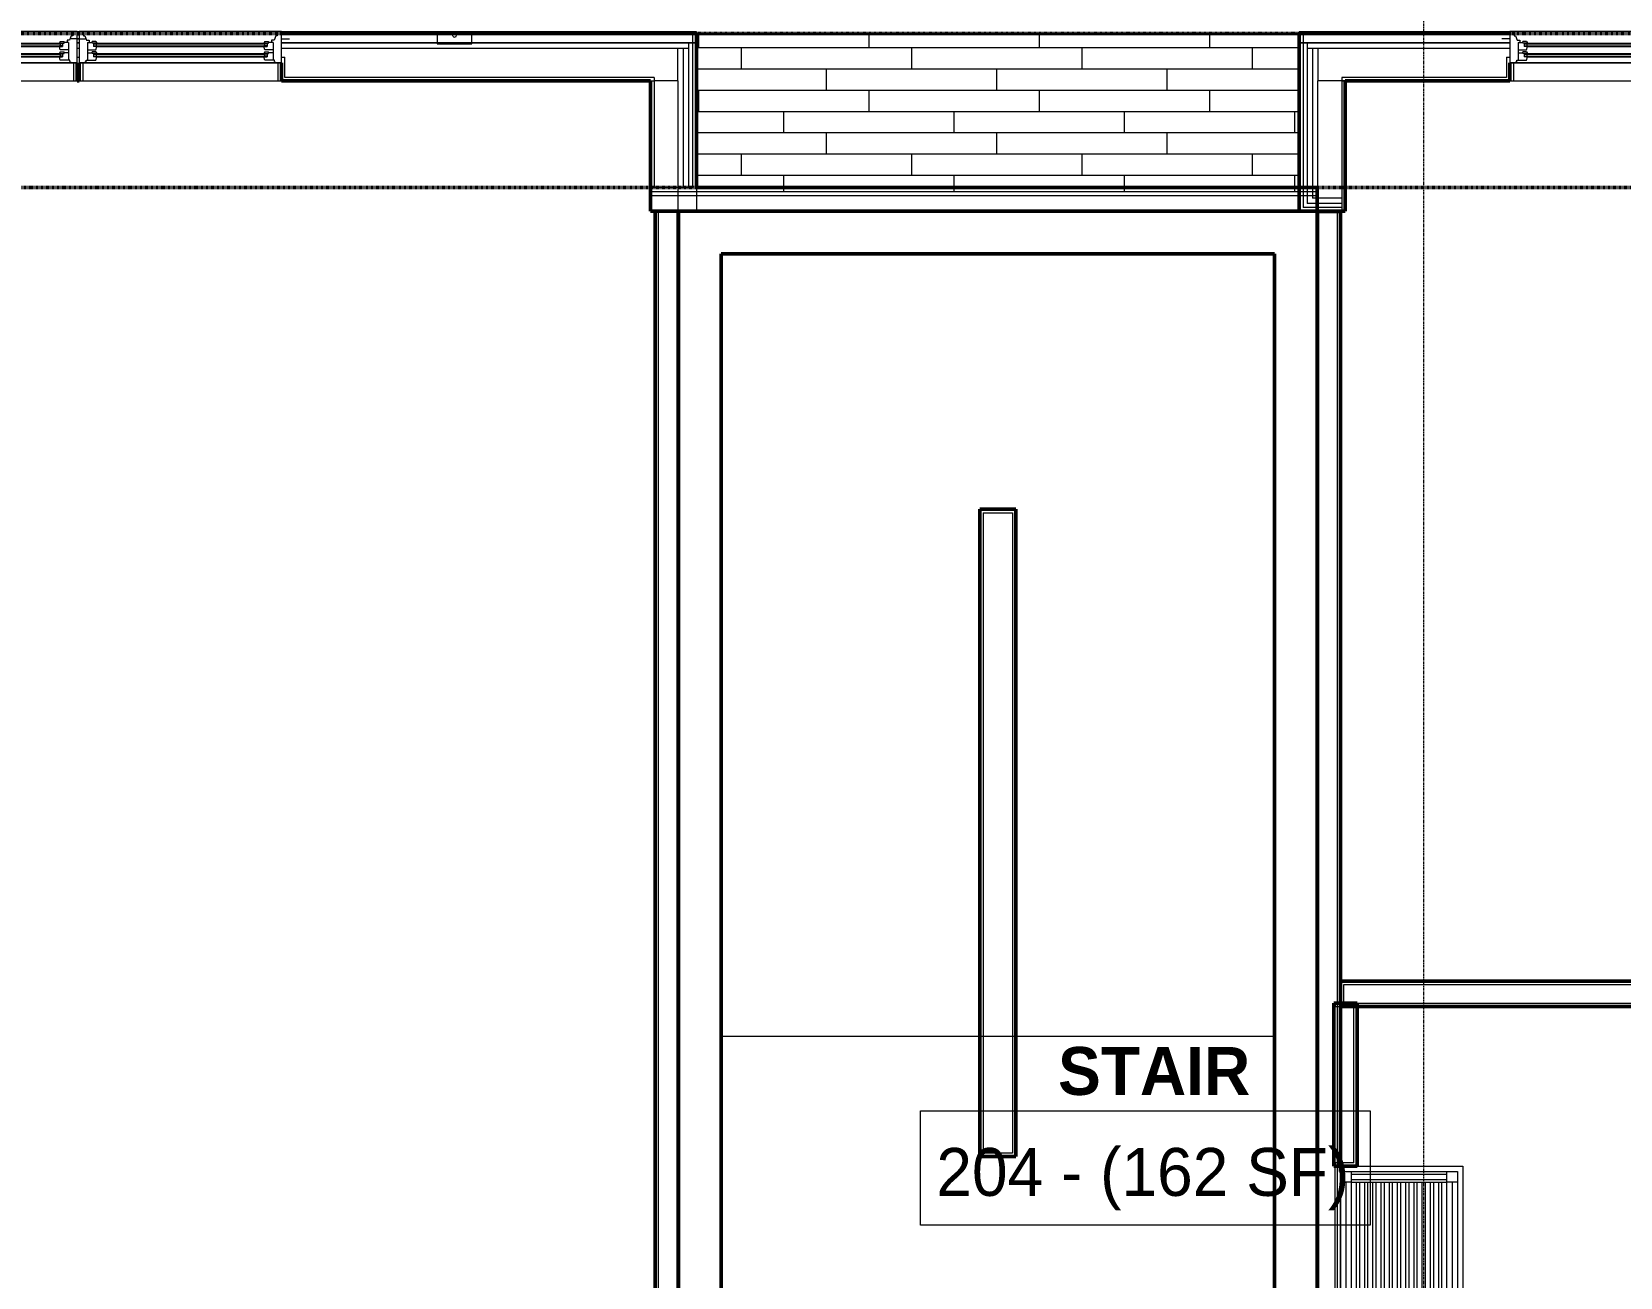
# Model space of a CAD drawing. Header units: inches. Extents: x -4235 to -464, y 9767 to 12359.
# Drawn here: x -2761.8 to -2463.4, y 11884.9 to 12118.9 of the extents above; entities that cross this region are included whole.
import ezdxf

# ---------------------------------------------------------------- set-up
doc = ezdxf.new("R2010")
doc.units = ezdxf.units.IN
doc.header["$MEASUREMENT"] = 0
doc.linetypes.add('Dash 1_16_', pattern=[0.125, 0.0625, -0.0625])
doc.linetypes.add('Grid Line 1_2_', pattern=[0.875, 0.5, -0.125, 0.125, -0.125])
for name, color, linetype, lineweight in [('0-1', 7, 'Continuous', 5), ('0-2', 10, 'Continuous', 9), ('A-AREA-IDEN', 2, 'Continuous', 9), ('A-CLNG-PATT-1', 253, 'Continuous', 13), ('A-FLOR-1', 254, 'Continuous', 9), ('A-FLOR-2', 10, 'Continuous', 9), ('A-FLOR-3', 192, 'Continuous', 9), ('A-GLAZ-1', 151, 'Continuous', 9), ('A-GLAZ-2', 151, 'Continuous', 20), ('A-WALL', 113, 'Continuous', 13), ('A-WALL-1', 7, 'Continuous', 50), ('A-WALL-2', 250, 'Continuous', 13), ('A-WALL-3', 10, 'Continuous', 9), ('A-WALL-4', 254, 'Continuous', 9), ('A-WALL-5', 113, 'Continuous', 9), ('A-WALL-6', 113, 'Continuous', 50), ('C-PROP-LINE-1', 91, 'Dash 1_16_', 50), ('I-WALL-1', 7, 'Continuous', 50), ('Q-CASE-1', 254, 'Continuous', 9), ('Q-CASE-2', 10, 'Continuous', 9), ('S-GRID-1', 1, 'Grid Line 1_2_', 9)]:
    doc.layers.add(name, color=color, linetype=linetype, lineweight=lineweight)
doc.styles.add('Century Gothic', font='ufonts.com_century-gothic.ttf', dxfattribs={"height": 9})
doc.styles.add('Century Gothic_B', font='GOTHICB.TTF', dxfattribs={"height": 9})

# ---------------------------------------------------------------- blocks, each defined once
blk = doc.blocks.new('Bath Vanity - Bath Vanity 72_-2551085-BACKGROUND - RCP - 2ND FLOOR')
at = {"layer": 'Q-CASE-1'}
for p, q in [((-35.26, -1), (-35.26, 0)), ((-35.26, 0), (36.74, 0)), ((36.74, -1), (36.74, -4.13))]:
    blk.add_line(p, q, dxfattribs=at)
at = {"layer": 'Q-CASE-2'}
for p, q in [((-35.26, -24), (-35.26, -1)), ((-34.26, -3), (-34.26, -1)), ((-34.26, -1), (-32.26, -1)), ((33.74, -1), (-32.26, -1)), ((-32.26, -1), (-32.26, -3)), ((33.74, -2), (-32.26, -2)), ((33.74, -3), (33.74, -1)), ((33.74, -1), (35.74, -1)), ((35.74, -1), (35.74, -3)), ((36.74, 0), (36.74, -1)), ((-34.26, -3), (-34.26, -21)), ((-32.26, -3), (-34.26, -3)), ((-33.76, -3), (-33.76, -21)), ((-32.76, -3), (-32.76, -21)), ((33.74, -3), (-32.26, -3)), ((-32.26, -3), (-32.26, -21)), ((-32.26, -4), (33.74, -4)), ((33.74, -4.55), (-32.26, -4.55)), ((-32.26, -5.55), (33.74, -5.55)), ((33.74, -3), (33.74, -21)), ((35.74, -3), (33.74, -3)), ((34.24, -3), (34.24, -21)), ((35.24, -3), (35.24, -21)), ((35.74, -3), (35.74, -21)), ((36.74, -4.13), (36.74, -24)), ((33.74, -6.09), (-32.26, -6.09)), ((-32.26, -7.09), (33.74, -7.09)), ((33.74, -7.64), (-32.26, -7.64)), ((-32.26, -8.64), (33.74, -8.64)), ((33.74, -9.18), (-32.26, -9.18)), ((-32.26, -10.18), (33.74, -10.18)), ((33.74, -10.73), (-32.26, -10.73)), ((-32.26, -11.73), (33.74, -11.73)), ((33.74, -12.27), (-32.26, -12.27)), ((-32.26, -13.27), (33.74, -13.27)), ((33.74, -13.82), (-32.26, -13.82)), ((-32.26, -14.82), (33.74, -14.82)), ((33.74, -15.36), (-32.26, -15.36)), ((-32.26, -16.36), (33.74, -16.36)), ((33.74, -16.91), (-32.26, -16.91)), ((-32.26, -17.91), (33.74, -17.91)), ((33.74, -18.45), (-32.26, -18.45)), ((-32.26, -19.45), (33.74, -19.45)), ((33.74, -20), (-32.26, -20)), ((-34.26, -23), (-34.26, -21)), ((-34.26, -21), (-32.26, -21)), ((-32.26, -23), (-34.26, -23)), ((-32.26, -21), (33.74, -21)), ((-32.26, -21), (-32.26, -23)), ((33.74, -22), (-32.26, -22)), ((33.74, -23), (-32.26, -23)), ((33.74, -23), (33.74, -21)), ((33.74, -21), (35.74, -21)), ((35.74, -23), (33.74, -23)), ((35.74, -21), (35.74, -23)), ((36.74, -24), (-35.26, -24))]:
    blk.add_line(p, q, dxfattribs=at)
blk = doc.blocks.new('CTR - 1st Phase - Unit Layouts_rvt-1-BACKGROUND - RCP - 2ND FLOOR')
at = {"layer": 'A-WALL-1'}
for p, q in [((-2515.95, 11939.9), (-2515.95, 11940.52)), ((-2515.95, 11940.52), (-2508.87, 11940.52)), ((-2508.87, 11940.52), (-2441.12, 11940.52)), ((-2515.95, 11936.4), (-2515.95, 11939.9)), ((-2517.2, 11905.77), (-2517.2, 11936.4)), ((-2517.2, 11936.4), (-2516.95, 11936.4)), ((-2516.95, 11936.4), (-2513.45, 11936.4)), ((-2515.95, 11935.77), (-2515.95, 11936.4)), ((-2508.87, 11935.77), (-2515.95, 11935.77)), ((-2513.45, 11936.4), (-2512.82, 11936.4)), ((-2512.82, 11936.4), (-2512.82, 11905.77)), ((-2451.57, 11935.77), (-2508.87, 11935.77)), ((-2516.95, 11905.77), (-2517.2, 11905.77)), ((-2513.45, 11905.77), (-2516.95, 11905.77)), ((-2512.82, 11905.77), (-2513.45, 11905.77))]:
    blk.add_line(p, q, dxfattribs=at)
at = {"layer": 'A-WALL-2'}
for p, q in [((-2515.32, 11936.4), (-2515.32, 11939.9)), ((-2515.32, 11939.9), (-2508.87, 11939.9)), ((-2508.87, 11939.9), (-2438.12, 11939.9)), ((-2516.95, 11936.4), (-2516.95, 11935.77)), ((-2516.95, 11935.77), (-2516.95, 11936.4)), ((-2516.95, 11935.77), (-2513.45, 11935.77)), ((-2516.95, 11906.4), (-2516.95, 11935.77)), ((-2515.32, 11936.4), (-2508.87, 11936.4)), ((-2513.45, 11906.4), (-2513.45, 11935.77)), ((-2508.87, 11936.4), (-2450.95, 11936.4)), ((-2516.95, 11906.4), (-2516.95, 11905.77)), ((-2513.45, 11906.4), (-2516.95, 11906.4)), ((-2516.95, 11905.77), (-2516.95, 11906.4))]:
    blk.add_line(p, q, dxfattribs=at)
at = {"layer": 'A-WALL-5'}
for p, q in [((-2515.95, 11905.77), (-2512.82, 11905.77)), ((-2515.95, 11904.77), (-2515.95, 11905.77)), ((-2515.95, 11834.77), (-2515.95, 11904.77)), ((-2512.82, 11905.77), (-2492.95, 11905.77)), ((-2492.95, 11905.77), (-2492.95, 11833.77))]:
    blk.add_line(p, q, dxfattribs=at)
at = {"layer": '0-2', "rotation": 90.00000000000723}
blk.add_blockref('Bath Vanity - Bath Vanity 72_-2551085-BACKGROUND - RCP - 2ND FLOOR', (-2516.95, 11869.04), dxfattribs=at)
blk = doc.blocks.new('CTR - 1st Phase - Common Walls_rvt-1-BACKGROUND - RCP - 2ND FLOOR')
at = {"layer": 'A-WALL-1'}
for p, q in [((-2644.7, 11837.19), (-2644.7, 12085.19)), ((-2644.7, 12085.19), (-2640.32, 12085.19)), ((-2640.32, 12085.19), (-2640.32, 11837.19)), ((-2520.32, 11837.19), (-2520.32, 12085.15)), ((-2520.32, 12085.15), (-2515.95, 12085.15)), ((-2515.95, 12085.15), (-2515.95, 11904.77))]:
    blk.add_line(p, q, dxfattribs=at)
at = {"layer": 'A-WALL-2'}
for p, q in [((-2644.07, 11837.19), (-2644.07, 12085.19)), ((-2640.57, 11837.19), (-2640.57, 12085.19)), ((-2520.07, 12085.15), (-2520.07, 11837.19)), ((-2516.57, 12085.15), (-2516.57, 11837.19))]:
    blk.add_line(p, q, dxfattribs=at)
at = {"layer": 'A-WALL-3'}
for p, q in [((-2640.32, 12085.19), (-2640.42, 12085.19)), ((-2640.32, 12085.19), (-2640.32, 12084.46)), ((-2640.32, 12084.46), (-2640.32, 11837.19)), ((-2520.32, 12084.46), (-2520.32, 12085.15)), ((-2520.32, 11837.19), (-2520.32, 12084.46))]:
    blk.add_line(p, q, dxfattribs=at)
at = {"layer": 'A-WALL-4'}
blk.add_line((-2520.22, 12085.15), (-2520.32, 12085.15), dxfattribs=at)
blk = doc.blocks.new('CTR - 1st Phase -Stairs _ Elevators_rvt-1-BACKGROUND - RCP - 2ND FLOOR')
at = {"layer": 'A-FLOR-1'}
for p, q in [((-2632.32, 11845.19), (-2632.32, 11930.19)), ((-2583.7, 11930.19), (-2576.95, 11930.19)), ((-2528.32, 11930.19), (-2528.32, 11845.19))]:
    blk.add_line(p, q, dxfattribs=at)
at = {"layer": 'A-FLOR-2'}
for p, q in [((-2632.32, 11930.19), (-2583.7, 11930.19)), ((-2576.95, 11930.19), (-2528.32, 11930.19))]:
    blk.add_line(p, q, dxfattribs=at)
at = {"layer": 'A-WALL-1'}
for p, q in [((-2640.32, 11845.19), (-2640.32, 12085.19)), ((-2640.32, 12085.19), (-2632.32, 12085.19)), ((-2632.32, 12085.19), (-2520.32, 12085.19)), ((-2520.32, 12085.19), (-2520.32, 12077.19)), ((-2528.32, 12077.19), (-2632.32, 12077.19)), ((-2632.32, 12077.19), (-2632.32, 11845.19)), ((-2528.32, 11845.19), (-2528.32, 12077.19)), ((-2520.32, 12077.19), (-2520.32, 11845.19))]:
    blk.add_line(p, q, dxfattribs=at)
at = {"layer": 'A-WALL-2'}
for p, q in [((-2583.07, 12028.56), (-2583.07, 11908.19)), ((-2583.07, 12028.56), (-2577.57, 12028.56)), ((-2577.57, 12028.56), (-2577.57, 11908.19)), ((-2577.57, 11908.19), (-2583.07, 11908.19))]:
    blk.add_line(p, q, dxfattribs=at)
at = {"layer": 'I-WALL-1'}
for p, q in [((-2583.7, 11907.56), (-2583.7, 12029.19)), ((-2583.7, 12029.19), (-2583.07, 12029.19)), ((-2583.07, 12029.19), (-2577.57, 12029.19)), ((-2577.57, 12029.19), (-2576.95, 12029.19)), ((-2576.95, 12029.19), (-2576.95, 11907.56)), ((-2583.07, 11907.56), (-2583.7, 11907.56)), ((-2577.57, 11907.56), (-2583.07, 11907.56)), ((-2576.95, 11907.56), (-2577.57, 11907.56))]:
    blk.add_line(p, q, dxfattribs=at)
blk = doc.blocks.new('Basic Wall _ EXT - FIBER CEMENT - LARGE - ___-2505162-BACKGROUND - RCP - 2ND FLOOR')
at = {"layer": 'A-WALL-5'}
for p, q in [((-2752.94, 12118.91), (-2753.31, 12118.91)), ((-2752.94, 12118.91), (-2753.31, 12118.91)), ((-2753.31, 12118.88), (-2752.94, 12118.88)), ((-2752.94, 12118.88), (-2753.31, 12118.88)), ((-2753.31, 12116.84), (-2752.94, 12116.84)), ((-2752.94, 12116.84), (-2753.31, 12116.84)), ((-2752.94, 12116.87), (-2753.3, 12116.87)), ((-2752.94, 12116.87), (-2753.3, 12116.87)), ((-2636.92, 12118.91), (-2714.91, 12118.91)), ((-2636.92, 12118.91), (-2714.91, 12118.91)), ((-2714.91, 12118.88), (-2636.92, 12118.88)), ((-2636.92, 12118.88), (-2714.91, 12118.88)), ((-2637.67, 12116.87), (-2714.91, 12116.87)), ((-2637.67, 12116.87), (-2714.91, 12116.87)), ((-2714.91, 12116.84), (-2637.67, 12116.84)), ((-2637.67, 12116.84), (-2714.91, 12116.84)), ((-2637.67, 12116.84), (-2636.92, 12116.84)), ((-2636.92, 12116.84), (-2637.67, 12116.84)), ((-2636.92, 12116.87), (-2637.66, 12116.87)), ((-2636.92, 12116.87), (-2637.66, 12116.87)), ((-2636.92, 12118.88), (-2636.92, 12118.91)), ((-2636.92, 12118.59), (-2636.92, 12118.88)), ((-2636.92, 12118.88), (-2636.92, 12118.59)), ((-2636.92, 12116.84), (-2636.92, 12118.59)), ((-2636.92, 12118.59), (-2636.92, 12116.87)), ((-2523.72, 12118.91), (-2523.72, 12118.88)), ((-2484.14, 12118.91), (-2523.72, 12118.91)), ((-2484.14, 12118.91), (-2523.72, 12118.91)), ((-2523.72, 12118.59), (-2523.72, 12118.88)), ((-2523.72, 12118.88), (-2523.72, 12118.59)), ((-2523.72, 12118.88), (-2484.14, 12118.88)), ((-2484.14, 12118.88), (-2523.72, 12118.88)), ((-2523.72, 12116.87), (-2523.72, 12118.59)), ((-2523.72, 12118.59), (-2523.72, 12116.84)), ((-2522.99, 12116.87), (-2523.72, 12116.87)), ((-2522.99, 12116.87), (-2523.72, 12116.87)), ((-2523.72, 12116.84), (-2522.97, 12116.84)), ((-2522.97, 12116.84), (-2523.72, 12116.84)), ((-2484.14, 12116.87), (-2522.97, 12116.87)), ((-2484.14, 12116.87), (-2522.97, 12116.87)), ((-2522.97, 12116.84), (-2484.14, 12116.84)), ((-2484.14, 12116.84), (-2522.97, 12116.84))]:
    blk.add_line(p, q, dxfattribs=at)
blk = doc.blocks.new('Window-Double_Hung-Andersen-400_Series-Tilt_Wash - DOUBLE HUNG - REVERSE COTTAGE - 2ND FLOOR-2888385-BACKGROUND - RCP - 2ND FLOOR')
at = {"layer": 'A-GLAZ-1'}
for p, q in [((-16.29, 2.5), (-15.7, 2.5)), ((-16.29, 2.12), (-15.7, 2.12)), ((-16.29, 0.56), (-15.7, 0.56)), ((-16.29, 0.19), (-15.7, 0.19)), ((-15.82, 2.5), (-15.82, 2.12)), ((-15.82, 0.56), (-15.82, 0.19)), ((-15.7, 2.62), (15.7, 2.62)), ((-15.7, 2.5), (15.7, 2.5)), ((-15.7, 2.12), (15.7, 2.12)), ((-15.7, 2), (15.7, 2)), ((-15.7, 0.69), (15.7, 0.69)), ((-15.7, 0.56), (15.7, 0.56)), ((-15.7, 0.19), (15.7, 0.19)), ((-15.7, 0.06), (15.7, 0.06)), ((16.29, 2.5), (15.7, 2.5)), ((16.29, 2.12), (15.7, 2.12)), ((16.29, 0.56), (15.7, 0.56)), ((16.29, 0.19), (15.7, 0.19)), ((15.82, 2.5), (15.82, 2.12)), ((15.82, 0.56), (15.82, 0.19)), ((-19.01, -2.44), (-19.01, -3.94)), ((-19.01, -2.44), (-18.95, -2.44)), ((18.95, -1.06), (-18.95, -1.06)), ((-18.95, -1.06), (-18.95, -4.44)), ((-18.32, -1.06), (-18.32, -4.44)), ((18.32, -1.06), (18.32, -4.44)), ((18.95, -4.44), (18.95, -1.06)), ((18.95, -2.44), (19.01, -2.44)), ((19.01, -3.94), (19.01, -2.44)), ((-19.01, -3.94), (-18.95, -3.94)), ((-18.95, -4.44), (18.95, -4.44)), ((18.95, -3.94), (19.01, -3.94))]:
    blk.add_line(p, q, dxfattribs=at)
at = {"layer": 'A-GLAZ-2'}
for p, q in [((-19.01, 3.44), (-20.51, 3.44)), ((19.01, 4.81), (-19.01, 4.81)), ((-19.01, 4.81), (-19.01, -1.06)), ((-18.2, 4.81), (-18.2, 4)), ((-18.2, 4), (-17.92, 4)), ((-17.92, 4), (-17.61, 3.19)), ((-17.61, 3.19), (-17.14, 3.19)), ((-17.14, 3.19), (-17.14, 2.75)), ((17.14, 3.19), (17.14, 2.75)), ((17.61, 3.19), (17.14, 3.19)), ((17.92, 4), (17.61, 3.19)), ((18.2, 4), (17.92, 4)), ((18.2, 4.81), (18.2, 4)), ((19.01, -1.06), (19.01, 4.81)), ((19.01, 3.44), (20.51, 3.44)), ((-17.42, 2.75), (-16.57, 2.75)), ((-17.42, 2.75), (-17.42, -0.56)), ((-17.42, 1.37), (-15.86, 1.37)), ((-17.42, 0.81), (-16.57, 0.81)), ((-15.86, 2.97), (-16.57, 2.97)), ((-16.57, 2.62), (-16.57, 2.97)), ((-15.7, 2.62), (-16.57, 2.62)), ((-15.86, 1.03), (-16.57, 1.03)), ((-16.57, 0.69), (-16.57, 1.03)), ((-15.7, 0.69), (-16.57, 0.69)), ((-16.29, 2.62), (-16.29, 2)), ((-15.7, 2), (-16.29, 2)), ((-16.29, 0.69), (-16.29, 0.06)), ((-15.7, 0.06), (-16.29, 0.06)), ((-15.86, 2.97), (-15.7, 2.62)), ((-15.86, 1.37), (-15.7, 2)), ((-15.86, 1.03), (-15.7, 0.69)), ((-15.86, -0.56), (-15.7, 0.06)), ((15.86, 2.97), (15.7, 2.62)), ((15.7, 2.62), (16.57, 2.62)), ((15.7, 2), (16.29, 2)), ((15.86, 1.37), (15.7, 2)), ((15.86, 1.03), (15.7, 0.69)), ((15.7, 0.69), (16.57, 0.69)), ((15.7, 0.06), (16.29, 0.06)), ((15.86, -0.56), (15.7, 0.06)), ((15.86, 2.97), (16.57, 2.97)), ((17.42, 1.37), (15.86, 1.37)), ((15.86, 1.03), (16.57, 1.03)), ((16.29, 2.62), (16.29, 2)), ((16.29, 0.69), (16.29, 0.06)), ((16.57, 2.62), (16.57, 2.97)), ((17.42, 2.75), (16.57, 2.75)), ((16.57, 0.69), (16.57, 1.03)), ((17.42, 0.81), (16.57, 0.81)), ((17.42, 2.75), (17.42, -0.56)), ((-19.01, -1.06), (19.01, -1.06)), ((-17.67, -0.78), (-18, -1.06)), ((-17.67, -0.78), (-17.67, -0.56)), ((-17.67, -0.56), (-15.86, -0.56)), ((17.67, -0.56), (15.86, -0.56)), ((17.67, -0.78), (17.67, -0.56)), ((17.67, -0.78), (18, -1.06))]:
    blk.add_line(p, q, dxfattribs=at)
blk = doc.blocks.new('Walls 79 - Walls 1-2571266-BACKGROUND - RCP - 2ND FLOOR')
at = {"layer": 'A-WALL-5'}
for p, q in [((-2685.63, 12118.88), (-2685.63, 12118.59)), ((-2685.63, 12118.59), (-2685.63, 12116.84)), ((-2685.63, 12116.84), (-2685.63, 12116.64)), ((-2680.08, 12116.64), (-2685.63, 12116.64)), ((-2685.63, 12116.64), (-2679.13, 12116.64)), ((-2682.76, 12118.88), (-2682.76, 12118.59)), ((-2682.76, 12118.59), (-2682.76, 12118.27)), ((-2682.01, 12118.59), (-2682.01, 12118.88)), ((-2682.01, 12118.27), (-2682.01, 12118.59)), ((-2679.13, 12116.64), (-2680.08, 12116.64)), ((-2679.13, 12118.59), (-2679.13, 12118.88)), ((-2679.13, 12116.84), (-2679.13, 12118.59)), ((-2679.13, 12116.64), (-2679.13, 12116.84))]:
    blk.add_line(p, q, dxfattribs=at)
for centre, start_param, end_param in [((-2682.38, 12181.32), 2.994857, 3.141593), ((-2682.38, 12181.32), 3.19067, 6.234108), ((-2682.38, 12181.32), 0.094304, 0.261799), ((-2682.38, 12118.27), 2.923753, 3.119324), ((-2682.38, 12118.27), 3.141593, 3.403392), ((-2682.38, 12118.27), 2.698715, 2.879092), ((-2682.38, 12118.27), 3.403392, 4.974188), ((-2682.38, 12118.27), 2.412129, 2.61664), ((-2682.38, 12118.27), 2.094395, 2.354281), ((-2682.38, 12118.27), 1.832596, 2.092053), ((-2682.38, 12118.27), 1.696161, 1.829985), ((-2682.38, 12118.27), 1.570796, 1.696161), ((-2682.38, 12118.27), 1.445432, 1.568095), ((-2682.38, 12118.27), 1.308997, 1.445432), ((-2682.38, 12118.27), 1.047198, 1.30639), ((-2682.38, 12118.27), 4.974188, 6.283185), ((-2682.38, 12118.27), 0.785398, 1.044861), ((-2682.38, 12118.27), 0.523599, 0.722454), ((-2682.38, 12118.27), 0.261799, 0.522251), ((-2682.38, 12118.27), 0, 0.21784)]:
    blk.add_ellipse(centre, major_axis=(0.375, 0), ratio=0.86769, start_param=start_param, end_param=end_param, dxfattribs=at)
blk = doc.blocks.new('Family - ___-2835860-BACKGROUND - RCP - 2ND FLOOR')
at = {"layer": 'C-PROP-LINE-1'}
for p, q in [((-2636.92, 12118.59), (-3860.72, 12118.59)), ((-2636.92, 12118.59), (-2636.92, 12089.69)), ((-2523.72, 12089.69), (-2523.72, 12118.59)), ((-2067.92, 12118.59), (-2523.72, 12118.59)), ((-2636.92, 12089.69), (-2523.72, 12089.69))]:
    blk.add_line(p, q, dxfattribs=at)
blk = doc.blocks.new('Family - ___-2835903-BACKGROUND - RCP - 2ND FLOOR')
at = {"layer": 'C-PROP-LINE-1'}
blk.add_line((-2096.82, 12089.69), (-3831.82, 12089.69), dxfattribs=at)
blk = doc.blocks.new('Family - ___-2835932-BACKGROUND - RCP - 2ND FLOOR')
at = {"layer": 'C-PROP-LINE-1'}
blk.add_line((-2067.92, 12118.59), (-3860.72, 12118.59), dxfattribs=at)

msp = doc.modelspace()

# ---------------------------------------------------------------- hatches: boundary and pattern name
at = {"layer": 'A-CLNG-PATT-1'}
h = msp.add_hatch(dxfattribs=at)
h.set_pattern_fill('FP_7', color=256, style=0, pattern_type=2)
h.set_pattern_definition([(0, (18195.43, 187819.97), (0, -4), []), (270, (18195.43, 187819.97), (-8, -8), [4, -28]), (270, (18211.43, 187815.97), (-8, -8), [4, -28])])
h.paths.add_polyline_path([(-2523.72, 12088.94), (-2523.72, 12118.34), (-2636.92, 12118.34), (-2636.92, 12088.94), (-2547.27, 12088.94)], flags=0)

# ---------------------------------------------------------------- linework, layer by layer
at = {"layer": 'A-AREA-IDEN', "flags": 128}
msp.add_lwpolyline([(-2594.88, 11916.18), (-2510.38, 11916.18), (-2510.38, 11894.69), (-2594.88, 11894.69)], close=True, dxfattribs=at)
at = {"layer": 'A-FLOR-3'}
for p, q in [((-2640.42, 12109.71), (-2640.42, 12089.43)), ((-2520.22, 12085.19), (-2520.22, 12109.71)), ((-2640.42, 12089.39), (-2640.42, 12085.19)), ((-2640.42, 12085.19), (-2640.42, 12084.46)), ((-2640.42, 12084.46), (-2640.32, 12084.46)), ((-2640.32, 12084.46), (-2640.32, 11837.19)), ((-2520.32, 11837.19), (-2520.32, 12084.46)), ((-2520.32, 12084.46), (-2520.22, 12084.46)), ((-2520.22, 12084.46), (-2520.22, 12085.15))]:
    msp.add_line(p, q, dxfattribs=at)
at = {"layer": 'A-WALL'}
for p, q in [((-2753.31, 12118.34), (-2752.94, 12118.34)), ((-2753.31, 12116.84), (-2752.94, 12116.84)), ((-2636.92, 12118.34), (-2714.91, 12118.34)), ((-2637.67, 12116.84), (-2714.91, 12116.84)), ((-2638.42, 12116.84), (-2638.42, 12089.69)), ((-2637.67, 12118.34), (-2637.67, 12089.69)), ((-2484.14, 12118.34), (-2523.72, 12118.34)), ((-2522.97, 12118.34), (-2522.97, 12085.94)), ((-2484.14, 12116.84), (-2522.97, 12116.84)), ((-2522.22, 12116.84), (-2522.22, 12086.69)), ((-2753.31, 12115.84), (-2752.94, 12115.84)), ((-2753.31, 12114.15), (-2752.94, 12114.15)), ((-2714.91, 12115.84), (-2638.42, 12115.84)), ((-2714.91, 12114.15), (-2714.29, 12114.15)), ((-2714.29, 12110.34), (-2714.29, 12114.15)), ((-2639.42, 12115.84), (-2639.42, 12089.69)), ((-2522.22, 12115.84), (-2484.14, 12115.84)), ((-2521.22, 12115.84), (-2521.22, 12087.69)), ((-2484.76, 12114.15), (-2484.76, 12110.34)), ((-2484.76, 12114.15), (-2484.14, 12114.15)), ((-2644.92, 12110.34), (-2714.29, 12110.34)), ((-2645.55, 12109.71), (-2644.92, 12109.71)), ((-2644.92, 12110.34), (-2644.92, 12089.69)), ((-2484.76, 12110.34), (-2515.72, 12110.34)), ((-2515.72, 12110.34), (-2515.72, 12085.19)), ((-2515.72, 12109.71), (-2515.1, 12109.71)), ((-2637.67, 12089.69), (-2645.55, 12089.69)), ((-2645.55, 12088.94), (-2520.32, 12088.94)), ((-2645.55, 12088.19), (-2520.32, 12088.19)), ((-2515.72, 12086.69), (-2522.22, 12086.69)), ((-2515.72, 12087.69), (-2521.22, 12087.69)), ((-2515.72, 12085.94), (-2522.97, 12085.94))]:
    msp.add_line(p, q, dxfattribs=at)
at = {"layer": 'A-WALL-5'}
for p, q in [((-2523.72, 12118.59), (-2636.92, 12118.59)), ((-2523.72, 12118.34), (-2636.92, 12118.34)), ((-2640.42, 12109.71), (-2640.42, 12115.84)), ((-2520.22, 12115.84), (-2520.22, 12109.71)), ((-2753.37, 12109.71), (-2752.87, 12109.71)), ((-2714.97, 12109.71), (-2714.91, 12109.71)), ((-2640.42, 12109.71), (-2644.92, 12109.71)), ((-2484.07, 12109.71), (-2520.22, 12109.71)), ((-2636.92, 12089.69), (-2636.92, 12085.19)), ((-2636.92, 12088.19), (-2523.72, 12088.19)), ((-2523.72, 12085.19), (-2636.92, 12085.19))]:
    msp.add_line(p, q, dxfattribs=at)
at = {"layer": 'A-WALL-6'}
for p, q in [((-2753.31, 12118.59), (-2752.94, 12118.59)), ((-2714.91, 12118.59), (-2636.92, 12118.59)), ((-2636.92, 12118.59), (-2636.92, 12089.69)), ((-2523.72, 12118.59), (-2484.14, 12118.59)), ((-2523.72, 12085.19), (-2523.72, 12118.59)), ((-2753.31, 12109.71), (-2753.31, 12113.09)), ((-2752.94, 12113.09), (-2752.94, 12109.71)), ((-2714.91, 12109.71), (-2714.91, 12113.09)), ((-2484.14, 12113.09), (-2484.14, 12109.71)), ((-2752.94, 12109.71), (-2753.31, 12109.71)), ((-2645.55, 12109.71), (-2714.91, 12109.71)), ((-2645.55, 12085.19), (-2645.55, 12109.71)), ((-2484.14, 12109.71), (-2515.1, 12109.71)), ((-2515.1, 12109.71), (-2515.1, 12085.19)), ((-2636.92, 12089.69), (-2520.32, 12089.69)), ((-2520.32, 12089.69), (-2520.32, 12085.19)), ((-2520.32, 12085.19), (-2645.55, 12085.19)), ((-2515.1, 12085.19), (-2523.72, 12085.19))]:
    msp.add_line(p, q, dxfattribs=at)
at = {"layer": 'S-GRID-1'}
msp.add_line((-2500.32, 9836.18), (-2500.32, 12309.48), dxfattribs=at)

# ---------------------------------------------------------------- block references
at = {"layer": '0-1'}
for name in ['CTR - 1st Phase - Unit Layouts_rvt-1-BACKGROUND - RCP - 2ND FLOOR', 'CTR - 1st Phase - Common Walls_rvt-1-BACKGROUND - RCP - 2ND FLOOR', 'CTR - 1st Phase -Stairs _ Elevators_rvt-1-BACKGROUND - RCP - 2ND FLOOR']:
    msp.add_blockref(name, (0, 0), dxfattribs=at)
at = {"layer": 'A-GLAZ-1'}
for p in [(-2772.32, 12114.15), (-2733.92, 12114.15), (-2465.12, 12114.15)]:
    msp.add_blockref('Window-Double_Hung-Andersen-400_Series-Tilt_Wash - DOUBLE HUNG - REVERSE COTTAGE - 2ND FLOOR-2888385-BACKGROUND - RCP - 2ND FLOOR', p, dxfattribs=at)
at = {"layer": 'A-WALL-5'}
for name in ['Walls 79 - Walls 1-2571266-BACKGROUND - RCP - 2ND FLOOR', 'Basic Wall _ EXT - FIBER CEMENT - LARGE - ___-2505162-BACKGROUND - RCP - 2ND FLOOR']:
    msp.add_blockref(name, (0, 0), dxfattribs=at)
at = {"layer": 'C-PROP-LINE-1'}
for name in ['Family - ___-2835860-BACKGROUND - RCP - 2ND FLOOR', 'Family - ___-2835932-BACKGROUND - RCP - 2ND FLOOR', 'Family - ___-2835903-BACKGROUND - RCP - 2ND FLOOR']:
    msp.add_blockref(name, (0, 0), dxfattribs=at)

# ---------------------------------------------------------------- texts
at = {"layer": 'A-AREA-IDEN', "char_height": 9, "attachment_point": 1}
for s, insert, width, style in [('STAIR', (-2569.01, 11928.15), 39.39, 'Century Gothic_B'), ('204 - (162 SF)', (-2591.88, 11909.18), 94.839, 'Century Gothic')]:
    msp.add_mtext(s, dxfattribs=dict(at, insert=insert, width=width, style=style))

doc.saveas('drawing.dxf')
